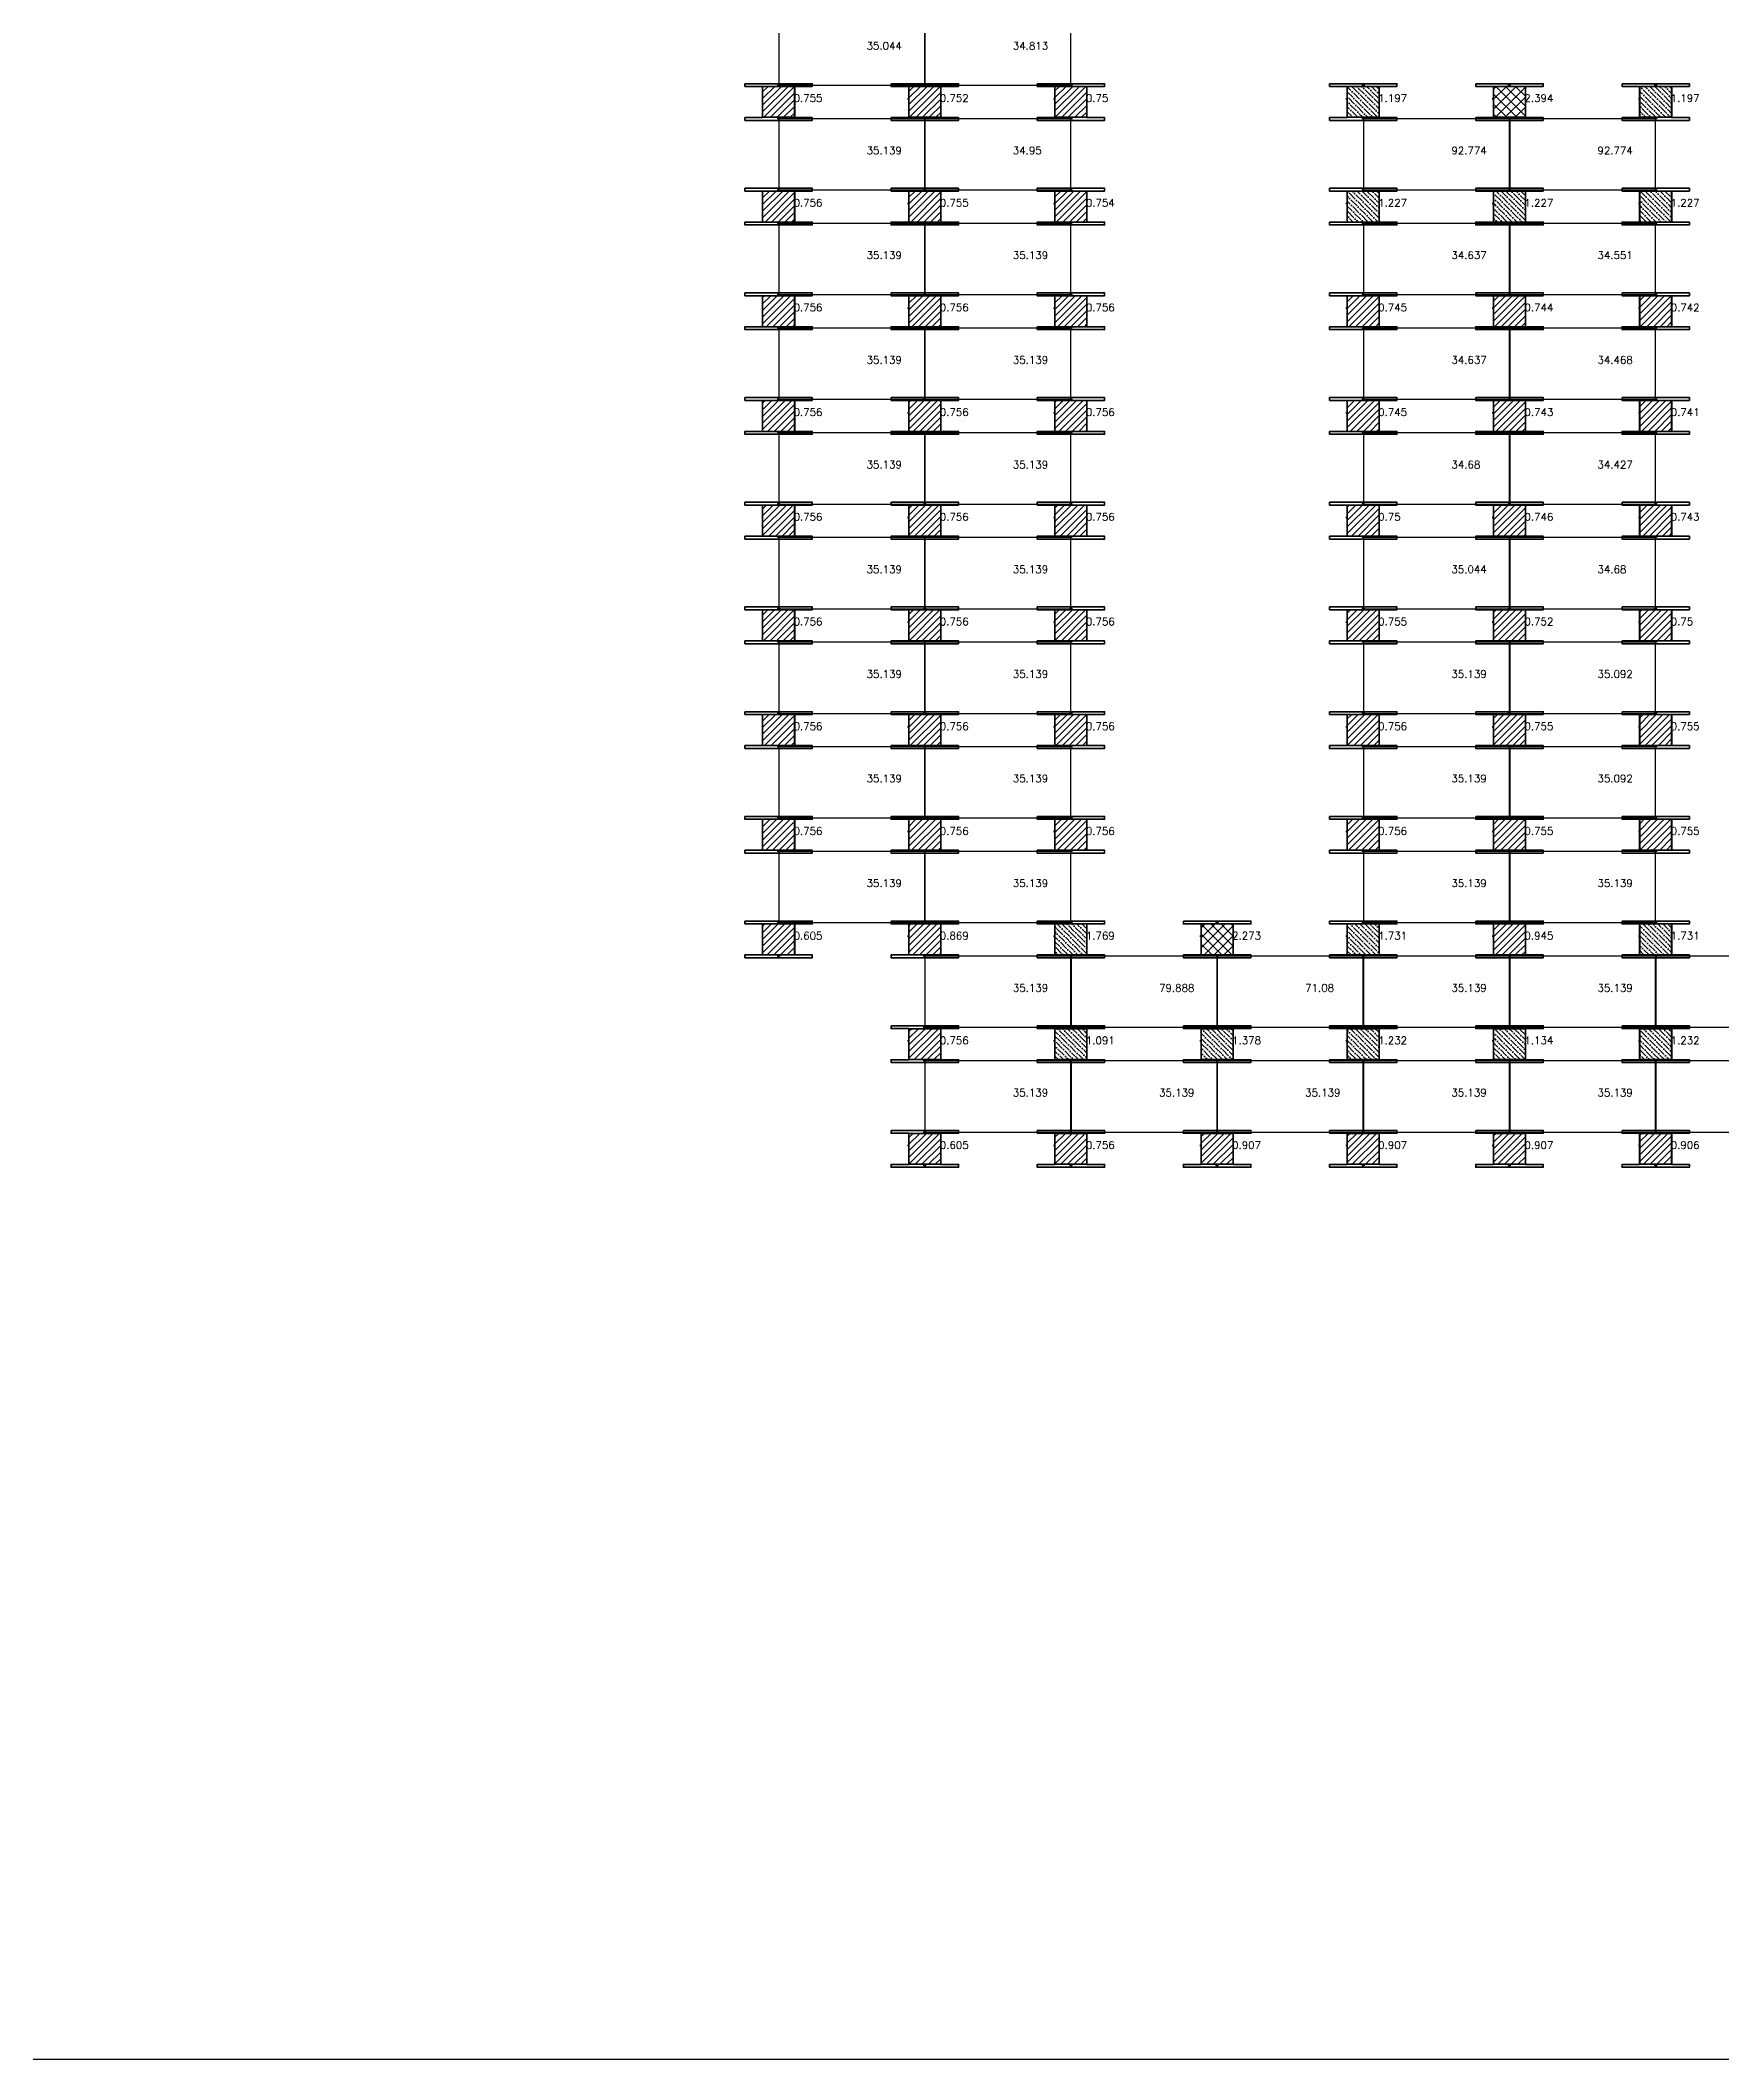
# Model space of a CAD drawing. Header units: inches. Extents: x 3750 to 10146, y -443 to 5941.
# Drawn here: x 6862 to 7760, y -227 to 851 of the extents above; entities that cross this region are included whole.
import ezdxf

# ---------------------------------------------------------------- set-up
doc = ezdxf.new("R2010")
doc.units = ezdxf.units.IN
doc.header["$LTSCALE"] = 50
doc.header["$MEASUREMENT"] = 0
for name, color, linetype, lineweight in [('E-PANELS', 140, 'Continuous', 30), ('E2-ECOFEET', 254, 'Continuous', 35), ('E3-ECOFEET', 254, 'Continuous', 35), ('HATCH 1', 5, 'Continuous', 35), ('HATCH 2', 140, 'Continuous', 35), ('HATCH 3', 30, 'Continuous', 35)]:
    doc.layers.add(name, color=color, linetype=linetype, lineweight=lineweight)
doc.layers.add('EF3 TEXT', color=7, linetype='Continuous', plot=False)
doc.layers.add('IFI PERIMETER', color=221, linetype='FENCE', plot=False)
doc.layers.get('E2-ECOFEET').off()
doc.styles.add('mytext', font='romans.shx')
doc.styles.get("Standard").update_dxf_attribs({"font": 'arial.ttf'})
doc.linetypes.add('FENCE', pattern='A,0.5,-0.1,["X",Standard,S=0.1,R=0,X=-0.035,Y=-0.05],-0.1', length=0.7)

# ---------------------------------------------------------------- blocks, each defined once
blk = doc.blocks.new('EF3_HATCH_1')
at = {"layer": 'HATCH 1'}
h = blk.add_hatch(dxfattribs=at)
h.set_pattern_fill('ANSI31', color=256, scale=20)
h.set_pattern_definition([(45, (-119.168, -90.9187), (-1.767767, 1.767767), [])])
h.paths.add_polyline_path([(-8.5, -8.25), (8.5, -8.25), (8.5, 8.25), (-8.5, 8.25)])
blk.add_lwpolyline([(-8.5, -8.25), (8.5, -8.25), (8.5, 8.25), (-8.5, 8.25)], close=True, dxfattribs=at)
blk = doc.blocks.new('EF3_HATCH_2')
at = {"layer": 'HATCH 2'}
h = blk.add_hatch(dxfattribs=at)
h.set_pattern_fill('ANSI36', color=256, scale=15, angle=90)
h.set_pattern_definition([(135, (-119.168, -90.9187), (-3.64602, 0.994369), [4.6875, -0.9375, 0, -0.9375])])
h.paths.add_polyline_path([(-8.5, -8.25), (8.5, -8.25), (8.5, 8.25), (-8.5, 8.25)])
blk.add_lwpolyline([(-8.5, -8.25), (8.5, -8.25), (8.5, 8.25), (-8.5, 8.25)], close=True, dxfattribs=at)
blk = doc.blocks.new('EF3_HATCH_3')
at = {"layer": 'HATCH 3'}
h = blk.add_hatch(dxfattribs=at)
h.set_pattern_fill('ANSI37', color=256, scale=30)
h.set_pattern_definition([(45, (-119.168, -90.9187), (-2.65165, 2.65165), []), (135, (-119.168, -90.9187), (-2.65165, -2.65165), [])])
h.paths.add_polyline_path([(-8.5, -8.25), (8.5, -8.25), (8.5, 8.25), (-8.5, 8.25)])
blk.add_lwpolyline([(-8.5, -8.25), (8.5, -8.25), (8.5, 8.25), (-8.5, 8.25)], close=True, dxfattribs=at)
blk = doc.blocks.new('YINGLI 305W 10DEG')
at = {"layer": 'E-PANELS'}
blk.add_lwpolyline([(0, 0), (77.56, 0), (77.56, -38.4), (0, -38.4)], close=True, dxfattribs=at)
blk = doc.blocks.new('EF3')
at = {"layer": 'E3-ECOFEET', "color": 5}
for points in [[(0, 0), (0, -1.5), (9.4, -1.5), (9.4, -18.1), (0, -18.1), (0, -19.6), (36, -19.6), (36, -18.1), (26.6, -18.1), (26.6, -1.5), (36, -1.5), (36, 0), (0, 0)], [(8.8, -8.1), (8.9, -8.1)]]:
    blk.add_lwpolyline(points, dxfattribs=at)
at = {"layer": 'E3-ECOFEET'}
for points in [[(17.2, -1), (17.8, -1), (17.8, -0.5)], [(18.2, -0.5), (18.2, -1), (18.8, -1)], [(17.2, -18.5), (17.8, -18.5), (17.8, -19)], [(18.2, -19), (18.2, -18.5), (18.8, -18.5)]]:
    blk.add_lwpolyline(points, dxfattribs=at)

msp = doc.modelspace()

# ---------------------------------------------------------------- linework, layer by layer
at = {"layer": 'IFI PERIMETER'}
msp.add_lwpolyline([(10146.5, -226.8), (3896.1, -226.8), (3896.1, 5941.5), (10146.5, 5941.5)], close=True, dxfattribs=at)

# ---------------------------------------------------------------- block references
at = {"layer": 'E-PANELS'}
for p in [(7256.7, 865.6), (7334.7, 865.6), (7256.7, 809.7), (7334.7, 809.7), (7568.9, 809.7), (7647, 809.7), (7256.7, 753.8), (7334.7, 753.8), (7568.9, 753.8), (7647, 753.8), (7256.7, 697.9), (7334.7, 697.9), (7568.9, 697.9), (7647, 697.9), (7256.7, 642), (7334.7, 642), (7568.9, 642), (7647, 642), (7256.7, 586.1), (7334.7, 586.1), (7568.9, 586.1), (7647, 586.1), (7256.7, 530.2), (7334.7, 530.2), (7568.9, 530.2), (7647, 530.2), (7256.7, 474.4), (7334.7, 474.4), (7568.9, 474.4), (7647, 474.4), (7256.7, 418.5), (7334.7, 418.5), (7568.9, 418.5), (7647, 418.5), (7334.7, 362.6), (7412.8, 362.6), (7490.8, 362.6), (7568.9, 362.6), (7647, 362.6), (7725, 362.6), (7334.7, 306.7), (7412.8, 306.7), (7490.8, 306.7), (7568.9, 306.7), (7647, 306.7), (7725, 306.7)]:
    msp.add_blockref('YINGLI 305W 10DEG', p, dxfattribs=at)
at = {"layer": 'E2-ECOFEET'}
for p in [(7238.4, 828.2), (7316.5, 828.2), (7394.5, 828.2), (7550.6, 828.2), (7628.7, 828.2), (7706.8, 828.2), (7238.4, 772.4), (7316.5, 772.4), (7394.5, 772.4), (7550.6, 772.4), (7628.7, 772.4), (7706.8, 772.4), (7238.4, 716.5), (7316.5, 716.5), (7394.5, 716.5), (7550.6, 716.5), (7628.7, 716.5), (7706.8, 716.5), (7238.4, 660.6), (7316.5, 660.6), (7394.5, 660.6), (7550.6, 660.6), (7628.7, 660.6), (7706.8, 660.6), (7238.4, 604.7), (7316.5, 604.7), (7394.5, 604.7), (7550.6, 604.7), (7628.7, 604.7), (7706.8, 604.7), (7238.4, 548.8), (7316.5, 548.8), (7394.5, 548.8), (7550.6, 548.8), (7628.7, 548.8), (7706.8, 548.8), (7238.4, 492.9), (7316.5, 492.9), (7394.5, 492.9), (7550.6, 492.9), (7628.7, 492.9), (7706.8, 492.9), (7238.4, 437), (7316.5, 437), (7394.5, 437), (7550.6, 437), (7628.7, 437), (7706.8, 437), (7238.4, 381.1), (7316.5, 381.1), (7394.5, 381.1), (7472.6, 381.1), (7550.6, 381.1), (7628.7, 381.1), (7706.8, 381.1), (7316.5, 325.2), (7394.5, 325.2), (7472.6, 325.2), (7550.6, 325.2), (7628.7, 325.2), (7706.8, 325.2), (7316.5, 269.3), (7394.5, 269.3), (7472.6, 269.3), (7550.6, 269.3), (7628.7, 269.3), (7706.8, 269.3)]:
    msp.add_blockref('EF3', p, dxfattribs=at)
at = {"layer": 'HATCH 1'}
for p in [(7256.4, 818.5), (7334.5, 818.5), (7412.5, 818.5), (7256.4, 762.6), (7334.5, 762.6), (7412.5, 762.6), (7256.4, 706.7), (7334.5, 706.7), (7412.5, 706.7), (7568.6, 706.7), (7646.7, 706.7), (7724.8, 706.7), (7256.4, 650.8), (7334.5, 650.8), (7412.5, 650.8), (7568.6, 650.8), (7646.7, 650.8), (7724.8, 650.8), (7256.4, 594.9), (7334.5, 594.9), (7412.5, 594.9), (7568.6, 594.9), (7646.7, 594.9), (7724.8, 594.9), (7256.4, 539), (7334.5, 539), (7412.5, 539), (7568.6, 539), (7646.7, 539), (7724.8, 539), (7256.4, 483.1), (7334.5, 483.1), (7412.5, 483.1), (7568.6, 483.1), (7646.7, 483.1), (7724.8, 483.1), (7256.4, 427.2), (7334.5, 427.2), (7412.5, 427.2), (7568.6, 427.2), (7646.7, 427.2), (7724.8, 427.2), (7256.4, 371.3), (7334.5, 371.3), (7646.7, 371.3), (7334.5, 315.4), (7334.5, 259.5), (7412.5, 259.5), (7490.6, 259.5), (7568.6, 259.5), (7646.7, 259.5), (7724.8, 259.5)]:
    msp.add_blockref('EF3_HATCH_1', p, dxfattribs=at)
at = {"layer": 'HATCH 2'}
for p in [(7568.6, 818.5), (7724.8, 818.5), (7568.6, 762.6), (7646.7, 762.6), (7724.8, 762.6), (7412.5, 371.3), (7568.6, 371.3), (7724.8, 371.3), (7412.5, 315.4), (7490.6, 315.4), (7568.6, 315.4), (7646.7, 315.4), (7724.8, 315.4)]:
    msp.add_blockref('EF3_HATCH_2', p, dxfattribs=at)
at = {"layer": 'HATCH 3'}
for p in [(7646.7, 818.5), (7490.6, 371.3)]:
    msp.add_blockref('EF3_HATCH_3', p, dxfattribs=at)

# ---------------------------------------------------------------- texts
at = {"layer": 'EF3 TEXT', "style": 'mytext'}
for s, p in [('35.044', (7303.4, 846.4)), ('34.813', (7381.5, 846.4)), ('0.755', (7264.4, 818.5)), ('0.752', (7342.5, 818.5)), ('0.75', (7420.5, 818.5)), ('1.197', (7576.6, 818.5)), ('2.394', (7654.7, 818.5)), ('1.197', (7732.8, 818.5)), ('35.139', (7303.4, 790.5)), ('34.95', (7381.5, 790.5)), ('92.774', (7615.7, 790.5)), ('92.774', (7693.7, 790.5)), ('0.756', (7264.4, 762.6)), ('0.755', (7342.5, 762.6)), ('0.754', (7420.5, 762.6)), ('1.227', (7576.6, 762.6)), ('1.227', (7654.7, 762.6)), ('1.227', (7732.8, 762.6)), ('35.139', (7303.4, 734.6)), ('35.139', (7381.5, 734.6)), ('34.637', (7615.7, 734.6)), ('34.551', (7693.7, 734.6)), ('0.756', (7264.4, 706.7)), ('0.756', (7342.5, 706.7)), ('0.756', (7420.5, 706.7)), ('0.745', (7576.6, 706.7)), ('0.744', (7654.7, 706.7)), ('0.742', (7732.8, 706.7)), ('35.139', (7303.4, 678.7)), ('35.139', (7381.5, 678.7)), ('34.637', (7615.7, 678.7)), ('34.468', (7693.7, 678.7)), ('0.756', (7264.4, 650.8)), ('0.756', (7342.5, 650.8)), ('0.756', (7420.5, 650.8)), ('0.745', (7576.6, 650.8)), ('0.743', (7654.7, 650.8)), ('0.741', (7732.8, 650.8)), ('35.139', (7303.4, 622.8)), ('35.139', (7381.5, 622.8)), ('34.68', (7615.7, 622.8)), ('34.427', (7693.7, 622.8)), ('0.756', (7264.4, 594.9)), ('0.756', (7342.5, 594.9)), ('0.756', (7420.5, 594.9)), ('0.75', (7576.6, 594.9)), ('0.746', (7654.7, 594.9)), ('0.743', (7732.8, 594.9)), ('35.139', (7303.4, 566.9)), ('35.139', (7381.5, 566.9)), ('35.044', (7615.7, 566.9)), ('34.68', (7693.7, 566.9)), ('0.756', (7264.4, 539)), ('0.756', (7342.5, 539)), ('0.756', (7420.5, 539)), ('0.755', (7576.6, 539)), ('0.752', (7654.7, 539)), ('0.75', (7732.8, 539)), ('35.139', (7303.4, 511)), ('35.139', (7381.5, 511)), ('35.139', (7615.7, 511)), ('35.092', (7693.7, 511)), ('0.756', (7264.4, 483.1)), ('0.756', (7342.5, 483.1)), ('0.756', (7420.5, 483.1)), ('0.756', (7576.6, 483.1)), ('0.755', (7654.7, 483.1)), ('0.755', (7732.8, 483.1)), ('35.139', (7303.4, 455.2)), ('35.139', (7381.5, 455.2)), ('35.139', (7615.7, 455.2)), ('35.092', (7693.7, 455.2)), ('0.756', (7264.4, 427.2)), ('0.756', (7342.5, 427.2)), ('0.756', (7420.5, 427.2)), ('0.756', (7576.6, 427.2)), ('0.755', (7654.7, 427.2)), ('0.755', (7732.8, 427.2)), ('35.139', (7303.4, 399.3)), ('35.139', (7381.5, 399.3)), ('35.139', (7615.7, 399.3)), ('35.139', (7693.7, 399.3)), ('0.605', (7264.4, 371.3)), ('0.869', (7342.5, 371.3)), ('1.769', (7420.5, 371.3)), ('2.273', (7498.6, 371.3)), ('1.731', (7576.6, 371.3)), ('0.945', (7654.7, 371.3)), ('1.731', (7732.8, 371.3)), ('35.139', (7381.5, 343.4)), ('79.888', (7459.6, 343.4)), ('71.08', (7537.6, 343.4)), ('35.139', (7615.7, 343.4)), ('35.139', (7693.7, 343.4)), ('0.756', (7342.5, 315.4)), ('1.091', (7420.5, 315.4)), ('1.378', (7498.6, 315.4)), ('1.232', (7576.6, 315.4)), ('1.134', (7654.7, 315.4)), ('1.232', (7732.8, 315.4)), ('35.139', (7381.5, 287.5)), ('35.139', (7459.6, 287.5)), ('35.139', (7537.6, 287.5)), ('35.139', (7615.7, 287.5)), ('35.139', (7693.7, 287.5)), ('0.605', (7342.5, 259.5)), ('0.756', (7420.5, 259.5)), ('0.907', (7498.6, 259.5)), ('0.907', (7576.6, 259.5)), ('0.907', (7654.7, 259.5)), ('0.906', (7732.8, 259.5))]:
    msp.add_text(s, height=4, dxfattribs=at).set_placement(p)

doc.saveas('drawing.dxf')
